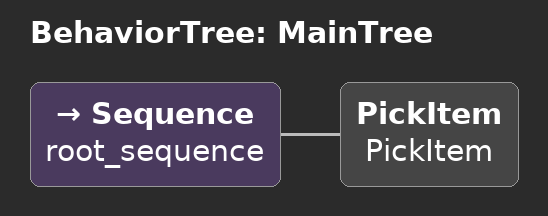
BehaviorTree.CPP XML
<root main_tree_to_execute = "MainTree" >
    <BehaviorTree ID="MainTree">
       <Sequence name="root_sequence">
           <PickItem    name="PickItem"/>
       </Sequence>
    </BehaviorTree>
</root>
